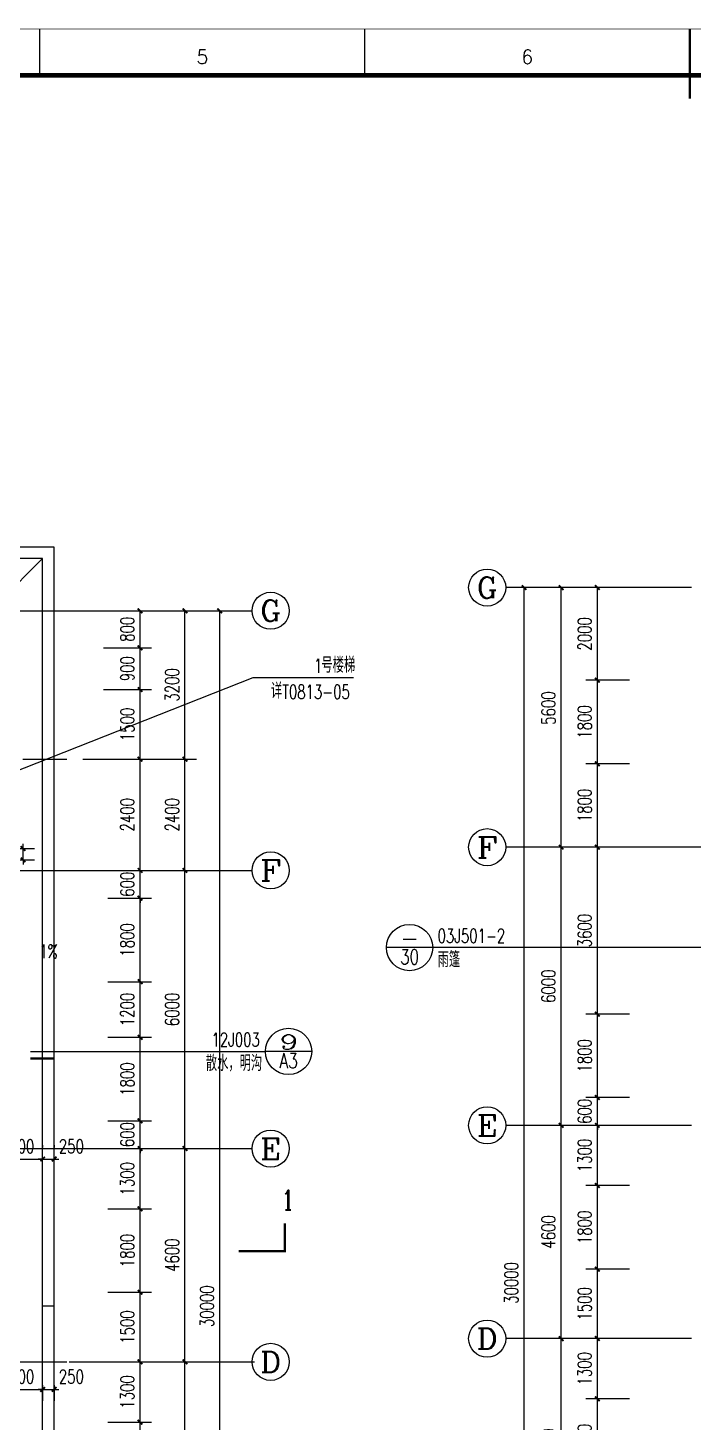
# Model space of a CAD drawing. Header units: millimetres. Extents: x 172649 to 472543, y 238332 to 449264.
# Drawn here: x 231177 to 245527, y 310272 to 340344 of the extents above; entities that cross this region are included whole.
import ezdxf
from ezdxf.enums import TextEntityAlignment as Align

# ---------------------------------------------------------------- set-up
doc = ezdxf.new("R2010")
doc.units = ezdxf.units.MM
doc.header["$LTSCALE"] = 1000
doc.linetypes.add('CENTER', pattern=[2, 1.25, -0.25, 0.25, -0.25])
doc.linetypes.add('DOTE', pattern=[2.42, 2, -0.2, 0.02, -0.2])
for name, color, linetype in [('01', 7, 'Continuous'), ('AXIS', 3, 'Continuous'), ('AXIS_TEXT', 7, 'Continuous'), ('DIM_IDEN', 3, 'Continuous'), ('DIM_LEAD', 3, 'Continuous'), ('DIM_SYMB', 3, 'Continuous'), ('DOTE', 1, 'CENTER'), ('PUB_DIM', 3, 'Continuous'), ('PUB_TEXT', 7, 'Continuous'), ('STAIR', 2, 'Continuous')]:
    doc.layers.add(name, color=color, linetype=linetype)
doc.styles.add('_TCH_AXIS', font='COMPLEX', dxfattribs={"bigfont": 'GBCBIG'})
doc.styles.add('_TCH_DIM', font='SIMPLEX', dxfattribs={"bigfont": 'GBCBIG'})
doc.styles.add('_TCH_DIM_T3', font='SIMPLEX', dxfattribs={"width": 0.705882, "bigfont": 'GBCBIG'})
doc.styles.add('_TCH_LABEL', font='COMPLEX', dxfattribs={"bigfont": 'GBCBIG'})
doc.styles.get("Standard").update_dxf_attribs({"font": 'txt', "bigfont": 'gbcbig.shx'})
doc.dimstyles.new('_TCH_ARCH&&100', dxfattribs={"dimtxt": 297.5, "dimasz": 100, "dimexe": 250, "dimexo": 300, "dimgap": 126.25, "dimtad": 1, "dimdec": 0, "dimzin": 0, "dimdsep": 46, "dimtxsty": '_TCH_DIM_T3', "dimblk": 'ARCHTICK', "dimcen": 0.09, "dimclrt": 7, "dimazin": 2, "dimtfac": 1, "dimtdec": 0, "dimtix": 1, "dimtmove": 2, "dimatfit": 3, "dimfxl": 1, "dimtolj": 1, "dimtzin": 0, "dimarcsym": 0})

# ---------------------------------------------------------------- blocks, each defined once
blk = doc.blocks.new('GEDI_WK_A1')
at = {"color": 3}
for p, q in [((280.33, 584), (280.33, 594)), ((350.42, 584), (350.42, 594)), ((420.5, 584), (420.5, 594))]:
    blk.add_line(p, q, dxfattribs=at)
for points, const_width in [([(0, 0), (841, 0), (841, 594), (0, 594)], 0.1), ([(25, 10), (831, 10), (831, 584), (25, 584)], 1)]:
    blk.add_lwpolyline(points, close=True, dxfattribs=dict(at, const_width=const_width))
at = {"color": 3, "const_width": 0.5}
blk.add_lwpolyline([(420.5, 579), (420.5, 594)], dxfattribs=at)
at = {"color": 3}
for s, p in [('5', (315.38, 588)), ('6', (385.46, 588))]:
    blk.add_text(s, height=3, dxfattribs=at).set_placement(p, align=Align.MIDDLE)
blk = doc.blocks.new('_ArchTick')
at = {"color": 0, "linetype": 'ByBlock', "const_width": 0.4}
blk.add_lwpolyline([(-0.5, -0.5), (0.5, 0.5)], dxfattribs=at)
blk = doc.blocks.new('*D65')
at = {"layer": 'DEFPOINTS', "color": 0}
for p in [(230593, 322647), (230593, 322397), (231072, 322647)]:
    blk.add_point(p, dxfattribs=at)
at = {"layer": 'PUB_DIM', "color": 0, "lineweight": -2}
for p, q in [((231072, 322647), (231072, 322747)), ((230893, 322647), (231322, 322647)), ((230893, 322397), (231322, 322397)), ((231072, 322397), (231072, 322647)), ((231072, 322397), (231072, 322297))]:
    blk.add_line(p, q, dxfattribs=at)
at = {"layer": 'PUB_DIM', "color": 0, "lineweight": -2, "xscale": 100, "yscale": 100, "zscale": 100}
for p, rotation in [((231072, 322647), 270), ((231072, 322397), 90)]:
    blk.add_blockref('_ArchTick', p, dxfattribs=dict(at, rotation=rotation))
at = {"layer": 'PUB_DIM', "color": 7, "insert": (230797, 322522), "char_height": 297.5, "attachment_point": 5, "rotation": 90, "style": '_TCH_DIM_T3'}
blk.add_mtext('\\A1;250', dxfattribs=at)
blk = doc.blocks.new('*D322')
at = {"layer": 'DEFPOINTS', "color": 0}
for p in [(230596, 315947), (231496, 315947), (231496, 315947)]:
    blk.add_point(p, dxfattribs=at)
at = {"layer": 'PUB_DIM', "color": 0, "lineweight": -2}
for p, q in [((230596, 316247), (230596, 316197)), ((231496, 316247), (231496, 316197)), ((230596, 315947), (231496, 315947))]:
    blk.add_line(p, q, dxfattribs=at)
at = {"layer": 'PUB_DIM', "color": 0, "lineweight": -2, "xscale": 100, "yscale": 100, "zscale": 100, "rotation": 180}
blk.add_blockref('_ArchTick', (230596, 315947), dxfattribs=at)
at = {"layer": 'PUB_DIM', "color": 0, "lineweight": -2, "xscale": 100, "yscale": 100, "zscale": 100}
blk.add_blockref('_ArchTick', (231496, 315947), dxfattribs=at)
at = {"layer": 'PUB_DIM', "color": 7, "insert": (231046, 316222), "char_height": 297.5, "attachment_point": 5, "style": '_TCH_DIM_T3'}
blk.add_mtext('\\A1;900', dxfattribs=at)
blk = doc.blocks.new('*D323')
at = {"layer": 'DEFPOINTS', "color": 0}
for p in [(231496, 315947), (231746, 315947), (231746, 315947)]:
    blk.add_point(p, dxfattribs=at)
at = {"layer": 'PUB_DIM', "color": 0, "lineweight": -2}
for p, q in [((231496, 316247), (231496, 316197)), ((231746, 316247), (231746, 316197)), ((231496, 315947), (231396, 315947)), ((231496, 315947), (231746, 315947)), ((231746, 315947), (231846, 315947))]:
    blk.add_line(p, q, dxfattribs=at)
at = {"layer": 'PUB_DIM', "color": 0, "lineweight": -2, "xscale": 100, "yscale": 100, "zscale": 100}
blk.add_blockref('_ArchTick', (231496, 315947), dxfattribs=at)
at = {"layer": 'PUB_DIM', "color": 0, "lineweight": -2, "xscale": 100, "yscale": 100, "zscale": 100, "rotation": 180}
blk.add_blockref('_ArchTick', (231746, 315947), dxfattribs=at)
at = {"layer": 'PUB_DIM', "color": 7, "insert": (232116, 316222), "char_height": 297.5, "attachment_point": 5, "style": '_TCH_DIM_T3'}
blk.add_mtext('\\A1;250', dxfattribs=at)
blk = doc.blocks.new('*D530')
at = {"layer": 'DEFPOINTS', "color": 0}
for p in [(243461, 328273), (244455, 328273), (244455, 326273)]:
    blk.add_point(p, dxfattribs=at)
at = {"layer": 'PUB_DIM', "color": 0, "lineweight": -2}
for p, q in [((244155, 328273), (243211, 328273)), ((243461, 326273), (243461, 328273)), ((244155, 326273), (243211, 326273))]:
    blk.add_line(p, q, dxfattribs=at)
at = {"layer": 'PUB_DIM', "color": 0, "lineweight": -2, "xscale": 100, "yscale": 100, "zscale": 100}
for p, rotation in [((243461, 328273), 90), ((243461, 326273), 270)]:
    blk.add_blockref('_ArchTick', p, dxfattribs=dict(at, rotation=rotation))
at = {"layer": 'PUB_DIM', "color": 7, "insert": (243186, 327273), "char_height": 297.5, "attachment_point": 5, "rotation": 90, "style": '_TCH_DIM_T3'}
blk.add_mtext('\\A1;2000', dxfattribs=at)
blk = doc.blocks.new('*D531')
at = {"layer": 'DEFPOINTS', "color": 0}
for p in [(243461, 326273), (244455, 326273), (244455, 324473)]:
    blk.add_point(p, dxfattribs=at)
at = {"layer": 'PUB_DIM', "color": 0, "lineweight": -2}
for p, q in [((244155, 326273), (243211, 326273)), ((243461, 324473), (243461, 326273)), ((244155, 324473), (243211, 324473))]:
    blk.add_line(p, q, dxfattribs=at)
at = {"layer": 'PUB_DIM', "color": 0, "lineweight": -2, "xscale": 100, "yscale": 100, "zscale": 100}
for p, rotation in [((243461, 326273), 90), ((243461, 324473), 270)]:
    blk.add_blockref('_ArchTick', p, dxfattribs=dict(at, rotation=rotation))
at = {"layer": 'PUB_DIM', "color": 7, "insert": (243186, 325373), "char_height": 297.5, "attachment_point": 5, "rotation": 90, "style": '_TCH_DIM_T3'}
blk.add_mtext('\\A1;1800', dxfattribs=at)
blk = doc.blocks.new('*D532')
at = {"layer": 'DEFPOINTS', "color": 0}
for p in [(243461, 324473), (244455, 324473), (244455, 322673)]:
    blk.add_point(p, dxfattribs=at)
at = {"layer": 'PUB_DIM', "color": 0, "lineweight": -2}
for p, q in [((244155, 324473), (243211, 324473)), ((243461, 322673), (243461, 324473)), ((244155, 322673), (243211, 322673))]:
    blk.add_line(p, q, dxfattribs=at)
at = {"layer": 'PUB_DIM', "color": 0, "lineweight": -2, "xscale": 100, "yscale": 100, "zscale": 100}
for p, rotation in [((243461, 324473), 90), ((243461, 322673), 270)]:
    blk.add_blockref('_ArchTick', p, dxfattribs=dict(at, rotation=rotation))
at = {"layer": 'PUB_DIM', "color": 7, "insert": (243186, 323573), "char_height": 297.5, "attachment_point": 5, "rotation": 90, "style": '_TCH_DIM_T3'}
blk.add_mtext('\\A1;1800', dxfattribs=at)
blk = doc.blocks.new('*D533')
at = {"layer": 'DEFPOINTS', "color": 0}
for p in [(243461, 322673), (244455, 322673), (244455, 319073)]:
    blk.add_point(p, dxfattribs=at)
at = {"layer": 'PUB_DIM', "color": 0, "lineweight": -2}
for p, q in [((244155, 322673), (243211, 322673)), ((243461, 319073), (243461, 322673)), ((244155, 319073), (243211, 319073))]:
    blk.add_line(p, q, dxfattribs=at)
at = {"layer": 'PUB_DIM', "color": 0, "lineweight": -2, "xscale": 100, "yscale": 100, "zscale": 100}
for p, rotation in [((243461, 322673), 90), ((243461, 319073), 270)]:
    blk.add_blockref('_ArchTick', p, dxfattribs=dict(at, rotation=rotation))
at = {"layer": 'PUB_DIM', "color": 7, "insert": (243186, 320873), "char_height": 297.5, "attachment_point": 5, "rotation": 90, "style": '_TCH_DIM_T3'}
blk.add_mtext('\\A1;3600', dxfattribs=at)
blk = doc.blocks.new('*D534')
at = {"layer": 'DEFPOINTS', "color": 0}
for p in [(243461, 319073), (244455, 319073), (244455, 317273)]:
    blk.add_point(p, dxfattribs=at)
at = {"layer": 'PUB_DIM', "color": 0, "lineweight": -2}
for p, q in [((244155, 319073), (243211, 319073)), ((243461, 317273), (243461, 319073)), ((244155, 317273), (243211, 317273))]:
    blk.add_line(p, q, dxfattribs=at)
at = {"layer": 'PUB_DIM', "color": 0, "lineweight": -2, "xscale": 100, "yscale": 100, "zscale": 100}
for p, rotation in [((243461, 319073), 90), ((243461, 317273), 270)]:
    blk.add_blockref('_ArchTick', p, dxfattribs=dict(at, rotation=rotation))
at = {"layer": 'PUB_DIM', "color": 7, "insert": (243186, 318173), "char_height": 297.5, "attachment_point": 5, "rotation": 90, "style": '_TCH_DIM_T3'}
blk.add_mtext('\\A1;1800', dxfattribs=at)
blk = doc.blocks.new('*D535')
at = {"layer": 'DEFPOINTS', "color": 0}
for p in [(243461, 317273), (244455, 317273), (244455, 316673)]:
    blk.add_point(p, dxfattribs=at)
at = {"layer": 'PUB_DIM', "color": 0, "lineweight": -2}
for p, q in [((244155, 317273), (243211, 317273)), ((243461, 317273), (243461, 317373)), ((243461, 316673), (243461, 317273)), ((244155, 316673), (243211, 316673)), ((243461, 316673), (243461, 316573))]:
    blk.add_line(p, q, dxfattribs=at)
at = {"layer": 'PUB_DIM', "color": 0, "lineweight": -2, "xscale": 100, "yscale": 100, "zscale": 100}
for p, rotation in [((243461, 317273), 270), ((243461, 316673), 90)]:
    blk.add_blockref('_ArchTick', p, dxfattribs=dict(at, rotation=rotation))
at = {"layer": 'PUB_DIM', "color": 7, "insert": (243186, 316973), "char_height": 297.5, "attachment_point": 5, "rotation": 90, "style": '_TCH_DIM_T3'}
blk.add_mtext('\\A1;600', dxfattribs=at)
blk = doc.blocks.new('*D536')
at = {"layer": 'DEFPOINTS', "color": 0}
for p in [(243461, 316673), (244455, 316673), (244455, 315373)]:
    blk.add_point(p, dxfattribs=at)
at = {"layer": 'PUB_DIM', "color": 0, "lineweight": -2}
for p, q in [((244155, 316673), (243211, 316673)), ((243461, 315373), (243461, 316673)), ((244155, 315373), (243211, 315373))]:
    blk.add_line(p, q, dxfattribs=at)
at = {"layer": 'PUB_DIM', "color": 0, "lineweight": -2, "xscale": 100, "yscale": 100, "zscale": 100}
for p, rotation in [((243461, 316673), 90), ((243461, 315373), 270)]:
    blk.add_blockref('_ArchTick', p, dxfattribs=dict(at, rotation=rotation))
at = {"layer": 'PUB_DIM', "color": 7, "insert": (243186, 316023), "char_height": 297.5, "attachment_point": 5, "rotation": 90, "style": '_TCH_DIM_T3'}
blk.add_mtext('\\A1;1300', dxfattribs=at)
blk = doc.blocks.new('*D537')
at = {"layer": 'DEFPOINTS', "color": 0}
for p in [(243461, 315373), (244455, 315373), (244455, 313573)]:
    blk.add_point(p, dxfattribs=at)
at = {"layer": 'PUB_DIM', "color": 0, "lineweight": -2}
for p, q in [((244155, 315373), (243211, 315373)), ((243461, 313573), (243461, 315373)), ((244155, 313573), (243211, 313573))]:
    blk.add_line(p, q, dxfattribs=at)
at = {"layer": 'PUB_DIM', "color": 0, "lineweight": -2, "xscale": 100, "yscale": 100, "zscale": 100}
for p, rotation in [((243461, 315373), 90), ((243461, 313573), 270)]:
    blk.add_blockref('_ArchTick', p, dxfattribs=dict(at, rotation=rotation))
at = {"layer": 'PUB_DIM', "color": 7, "insert": (243186, 314473), "char_height": 297.5, "attachment_point": 5, "rotation": 90, "style": '_TCH_DIM_T3'}
blk.add_mtext('\\A1;1800', dxfattribs=at)
blk = doc.blocks.new('*D538')
at = {"layer": 'DEFPOINTS', "color": 0}
for p in [(243461, 313573), (244455, 313573), (244455, 312073)]:
    blk.add_point(p, dxfattribs=at)
at = {"layer": 'PUB_DIM', "color": 0, "lineweight": -2}
for p, q in [((244155, 313573), (243211, 313573)), ((243461, 312073), (243461, 313573)), ((244155, 312073), (243211, 312073))]:
    blk.add_line(p, q, dxfattribs=at)
at = {"layer": 'PUB_DIM', "color": 0, "lineweight": -2, "xscale": 100, "yscale": 100, "zscale": 100}
for p, rotation in [((243461, 313573), 90), ((243461, 312073), 270)]:
    blk.add_blockref('_ArchTick', p, dxfattribs=dict(at, rotation=rotation))
at = {"layer": 'PUB_DIM', "color": 7, "insert": (243186, 312823), "char_height": 297.5, "attachment_point": 5, "rotation": 90, "style": '_TCH_DIM_T3'}
blk.add_mtext('\\A1;1500', dxfattribs=at)
blk = doc.blocks.new('*D539')
at = {"layer": 'DEFPOINTS', "color": 0}
for p in [(243461, 312073), (244455, 312073), (244455, 310773)]:
    blk.add_point(p, dxfattribs=at)
at = {"layer": 'PUB_DIM', "color": 0, "lineweight": -2}
for p, q in [((244155, 312073), (243211, 312073)), ((243461, 310773), (243461, 312073)), ((244155, 310773), (243211, 310773))]:
    blk.add_line(p, q, dxfattribs=at)
at = {"layer": 'PUB_DIM', "color": 0, "lineweight": -2, "xscale": 100, "yscale": 100, "zscale": 100}
for p, rotation in [((243461, 312073), 90), ((243461, 310773), 270)]:
    blk.add_blockref('_ArchTick', p, dxfattribs=dict(at, rotation=rotation))
at = {"layer": 'PUB_DIM', "color": 7, "insert": (243186, 311423), "char_height": 297.5, "attachment_point": 5, "rotation": 90, "style": '_TCH_DIM_T3'}
blk.add_mtext('\\A1;1300', dxfattribs=at)
blk = doc.blocks.new('*D540')
at = {"layer": 'DEFPOINTS', "color": 0}
for p in [(243461, 310773), (244455, 310773), (244455, 308973)]:
    blk.add_point(p, dxfattribs=at)
at = {"layer": 'PUB_DIM', "color": 0, "lineweight": -2}
for p, q in [((244155, 310773), (243211, 310773)), ((243461, 308973), (243461, 310773)), ((244155, 308973), (243211, 308973))]:
    blk.add_line(p, q, dxfattribs=at)
at = {"layer": 'PUB_DIM', "color": 0, "lineweight": -2, "xscale": 100, "yscale": 100, "zscale": 100}
for p, rotation in [((243461, 310773), 90), ((243461, 308973), 270)]:
    blk.add_blockref('_ArchTick', p, dxfattribs=dict(at, rotation=rotation))
at = {"layer": 'PUB_DIM', "color": 7, "insert": (243186, 309873), "char_height": 297.5, "attachment_point": 5, "rotation": 90, "style": '_TCH_DIM_T3'}
blk.add_mtext('\\A1;1800', dxfattribs=at)
blk = doc.blocks.new('*D578')
at = {"layer": 'AXIS', "color": 0, "lineweight": -2}
for p, q in [((244881, 328273), (242431, 328273)), ((242681, 322673), (242681, 328273)), ((244881, 322673), (242431, 322673))]:
    blk.add_line(p, q, dxfattribs=at)
at = {"layer": 'DEFPOINTS', "color": 0}
for p in [(242681, 328273), (245181, 328273), (245181, 322673)]:
    blk.add_point(p, dxfattribs=at)
at = {"layer": 'AXIS', "color": 0, "lineweight": -2, "xscale": 100, "yscale": 100, "zscale": 100}
for p, rotation in [((242681, 328273), 90), ((242681, 322673), 270)]:
    blk.add_blockref('_ArchTick', p, dxfattribs=dict(at, rotation=rotation))
at = {"layer": 'AXIS', "color": 7, "insert": (242406, 325673), "char_height": 297.5, "attachment_point": 5, "rotation": 90, "style": '_TCH_DIM_T3'}
blk.add_mtext('\\A1;5600', dxfattribs=at)
blk = doc.blocks.new('*D579')
at = {"layer": 'AXIS', "color": 0, "lineweight": -2}
for p, q in [((244881, 322673), (242431, 322673)), ((242681, 316673), (242681, 322673)), ((244881, 316673), (242431, 316673))]:
    blk.add_line(p, q, dxfattribs=at)
at = {"layer": 'DEFPOINTS', "color": 0}
for p in [(242681, 322673), (245181, 322673), (245181, 316673)]:
    blk.add_point(p, dxfattribs=at)
at = {"layer": 'AXIS', "color": 0, "lineweight": -2, "xscale": 100, "yscale": 100, "zscale": 100}
for p, rotation in [((242681, 322673), 90), ((242681, 316673), 270)]:
    blk.add_blockref('_ArchTick', p, dxfattribs=dict(at, rotation=rotation))
at = {"layer": 'AXIS', "color": 7, "insert": (242406, 319673), "char_height": 297.5, "attachment_point": 5, "rotation": 90, "style": '_TCH_DIM_T3'}
blk.add_mtext('\\A1;6000', dxfattribs=at)
blk = doc.blocks.new('*D580')
at = {"layer": 'AXIS', "color": 0, "lineweight": -2}
for p, q in [((244881, 316673), (242431, 316673)), ((242681, 312073), (242681, 316673)), ((244881, 312073), (242431, 312073))]:
    blk.add_line(p, q, dxfattribs=at)
at = {"layer": 'DEFPOINTS', "color": 0}
for p in [(242681, 316673), (245181, 316673), (245181, 312073)]:
    blk.add_point(p, dxfattribs=at)
at = {"layer": 'AXIS', "color": 0, "lineweight": -2, "xscale": 100, "yscale": 100, "zscale": 100}
for p, rotation in [((242681, 316673), 90), ((242681, 312073), 270)]:
    blk.add_blockref('_ArchTick', p, dxfattribs=dict(at, rotation=rotation))
at = {"layer": 'AXIS', "color": 7, "insert": (242406, 314373), "char_height": 297.5, "attachment_point": 5, "rotation": 90, "style": '_TCH_DIM_T3'}
blk.add_mtext('\\A1;4600', dxfattribs=at)
blk = doc.blocks.new('*D581')
at = {"layer": 'AXIS', "color": 0, "lineweight": -2}
for p, q in [((244881, 312073), (242431, 312073)), ((242681, 307473), (242681, 312073)), ((244881, 307473), (242431, 307473))]:
    blk.add_line(p, q, dxfattribs=at)
at = {"layer": 'DEFPOINTS', "color": 0}
for p in [(242681, 312073), (245181, 312073), (245181, 307473)]:
    blk.add_point(p, dxfattribs=at)
at = {"layer": 'AXIS', "color": 0, "lineweight": -2, "xscale": 100, "yscale": 100, "zscale": 100}
for p, rotation in [((242681, 312073), 90), ((242681, 307473), 270)]:
    blk.add_blockref('_ArchTick', p, dxfattribs=dict(at, rotation=rotation))
at = {"layer": 'AXIS', "color": 7, "insert": (242406, 309773), "char_height": 297.5, "attachment_point": 5, "rotation": 90, "style": '_TCH_DIM_T3'}
blk.add_mtext('\\A1;4600', dxfattribs=at)
blk = doc.blocks.new('*D584')
at = {"layer": 'AXIS', "color": 0, "lineweight": -2}
for p, q in [((244881, 328273), (241631, 328273)), ((241881, 298273), (241881, 328273)), ((244881, 298273), (241631, 298273))]:
    blk.add_line(p, q, dxfattribs=at)
at = {"layer": 'DEFPOINTS', "color": 0}
for p in [(241881, 328273), (245181, 328273), (245181, 298273)]:
    blk.add_point(p, dxfattribs=at)
at = {"layer": 'AXIS', "color": 0, "lineweight": -2, "xscale": 100, "yscale": 100, "zscale": 100}
for p, rotation in [((241881, 328273), 90), ((241881, 298273), 270)]:
    blk.add_blockref('_ArchTick', p, dxfattribs=dict(at, rotation=rotation))
at = {"layer": 'AXIS', "color": 7, "insert": (241606, 313273), "char_height": 297.5, "attachment_point": 5, "rotation": 90, "style": '_TCH_DIM_T3'}
blk.add_mtext('\\A1;30000', dxfattribs=at)
blk = doc.blocks.new('*D585')
at = {"layer": 'DEFPOINTS', "color": 0}
for p in [(230596, 311372), (231496, 311372), (231496, 310978)]:
    blk.add_point(p, dxfattribs=at)
at = {"layer": 'PUB_DIM', "color": 0, "lineweight": -2}
for p, q in [((230596, 311072), (230596, 310728)), ((230596, 310978), (231496, 310978)), ((231496, 311072), (231496, 310728))]:
    blk.add_line(p, q, dxfattribs=at)
at = {"layer": 'PUB_DIM', "color": 0, "lineweight": -2, "xscale": 100, "yscale": 100, "zscale": 100, "rotation": 180}
blk.add_blockref('_ArchTick', (230596, 310978), dxfattribs=at)
at = {"layer": 'PUB_DIM', "color": 0, "lineweight": -2, "xscale": 100, "yscale": 100, "zscale": 100}
blk.add_blockref('_ArchTick', (231496, 310978), dxfattribs=at)
at = {"layer": 'PUB_DIM', "color": 7, "insert": (231046, 311253), "char_height": 297.5, "attachment_point": 5, "style": '_TCH_DIM_T3'}
blk.add_mtext('\\A1;900', dxfattribs=at)
blk = doc.blocks.new('*D586')
at = {"layer": 'DEFPOINTS', "color": 0}
for p in [(231496, 311372), (231746, 311372), (231746, 310978)]:
    blk.add_point(p, dxfattribs=at)
at = {"layer": 'PUB_DIM', "color": 0, "lineweight": -2}
for p, q in [((231496, 310978), (231396, 310978)), ((231496, 311072), (231496, 310728)), ((231496, 310978), (231746, 310978)), ((231746, 311072), (231746, 310728)), ((231746, 310978), (231846, 310978))]:
    blk.add_line(p, q, dxfattribs=at)
at = {"layer": 'PUB_DIM', "color": 0, "lineweight": -2, "xscale": 100, "yscale": 100, "zscale": 100}
blk.add_blockref('_ArchTick', (231496, 310978), dxfattribs=at)
at = {"layer": 'PUB_DIM', "color": 0, "lineweight": -2, "xscale": 100, "yscale": 100, "zscale": 100, "rotation": 180}
blk.add_blockref('_ArchTick', (231746, 310978), dxfattribs=at)
at = {"layer": 'PUB_DIM', "color": 7, "insert": (232116, 311253), "char_height": 297.5, "attachment_point": 5, "style": '_TCH_DIM_T3'}
blk.add_mtext('\\A1;250', dxfattribs=at)
blk = doc.blocks.new('*D589')
at = {"layer": 'DEFPOINTS', "color": 0}
for p in [(232603, 322172), (233597, 322172), (232603, 321572)]:
    blk.add_point(p, dxfattribs=at)
at = {"layer": 'PUB_DIM', "color": 0, "lineweight": -2}
for p, q in [((232903, 322172), (233847, 322172)), ((233597, 322172), (233597, 322272)), ((233597, 321572), (233597, 322172)), ((232903, 321572), (233847, 321572)), ((233597, 321572), (233597, 321472))]:
    blk.add_line(p, q, dxfattribs=at)
at = {"layer": 'PUB_DIM', "color": 0, "lineweight": -2, "xscale": 100, "yscale": 100, "zscale": 100}
for p, rotation in [((233597, 322172), 270), ((233597, 321572), 90)]:
    blk.add_blockref('_ArchTick', p, dxfattribs=dict(at, rotation=rotation))
at = {"layer": 'PUB_DIM', "color": 7, "insert": (233322, 321872), "char_height": 297.5, "attachment_point": 5, "rotation": 90, "style": '_TCH_DIM_T3'}
blk.add_mtext('\\A1;600', dxfattribs=at)
blk = doc.blocks.new('*D590')
at = {"layer": 'DEFPOINTS', "color": 0}
for p in [(232603, 321572), (233597, 321572), (232603, 319772)]:
    blk.add_point(p, dxfattribs=at)
at = {"layer": 'PUB_DIM', "color": 0, "lineweight": -2}
for p, q in [((232903, 321572), (233847, 321572)), ((233597, 319772), (233597, 321572)), ((232903, 319772), (233847, 319772))]:
    blk.add_line(p, q, dxfattribs=at)
at = {"layer": 'PUB_DIM', "color": 0, "lineweight": -2, "xscale": 100, "yscale": 100, "zscale": 100}
for p, rotation in [((233597, 321572), 90), ((233597, 319772), 270)]:
    blk.add_blockref('_ArchTick', p, dxfattribs=dict(at, rotation=rotation))
at = {"layer": 'PUB_DIM', "color": 7, "insert": (233322, 320672), "char_height": 297.5, "attachment_point": 5, "rotation": 90, "style": '_TCH_DIM_T3'}
blk.add_mtext('\\A1;1800', dxfattribs=at)
blk = doc.blocks.new('*D591')
at = {"layer": 'DEFPOINTS', "color": 0}
for p in [(232603, 319772), (233597, 319772), (232603, 318572)]:
    blk.add_point(p, dxfattribs=at)
at = {"layer": 'PUB_DIM', "color": 0, "lineweight": -2}
for p, q in [((232903, 319772), (233847, 319772)), ((233597, 318572), (233597, 319772)), ((232903, 318572), (233847, 318572))]:
    blk.add_line(p, q, dxfattribs=at)
at = {"layer": 'PUB_DIM', "color": 0, "lineweight": -2, "xscale": 100, "yscale": 100, "zscale": 100}
for p, rotation in [((233597, 319772), 90), ((233597, 318572), 270)]:
    blk.add_blockref('_ArchTick', p, dxfattribs=dict(at, rotation=rotation))
at = {"layer": 'PUB_DIM', "color": 7, "insert": (233322, 319172), "char_height": 297.5, "attachment_point": 5, "rotation": 90, "style": '_TCH_DIM_T3'}
blk.add_mtext('\\A1;1200', dxfattribs=at)
blk = doc.blocks.new('*D592')
at = {"layer": 'DEFPOINTS', "color": 0}
for p in [(232603, 318572), (233597, 318572), (232603, 316772)]:
    blk.add_point(p, dxfattribs=at)
at = {"layer": 'PUB_DIM', "color": 0, "lineweight": -2}
for p, q in [((232903, 318572), (233847, 318572)), ((233597, 316772), (233597, 318572)), ((232903, 316772), (233847, 316772))]:
    blk.add_line(p, q, dxfattribs=at)
at = {"layer": 'PUB_DIM', "color": 0, "lineweight": -2, "xscale": 100, "yscale": 100, "zscale": 100}
for p, rotation in [((233597, 318572), 90), ((233597, 316772), 270)]:
    blk.add_blockref('_ArchTick', p, dxfattribs=dict(at, rotation=rotation))
at = {"layer": 'PUB_DIM', "color": 7, "insert": (233322, 317672), "char_height": 297.5, "attachment_point": 5, "rotation": 90, "style": '_TCH_DIM_T3'}
blk.add_mtext('\\A1;1800', dxfattribs=at)
blk = doc.blocks.new('*D593')
at = {"layer": 'DEFPOINTS', "color": 0}
for p in [(232603, 316772), (233597, 316772), (232603, 316172)]:
    blk.add_point(p, dxfattribs=at)
at = {"layer": 'PUB_DIM', "color": 0, "lineweight": -2}
for p, q in [((232903, 316772), (233847, 316772)), ((233597, 316772), (233597, 316872)), ((233597, 316172), (233597, 316772)), ((232903, 316172), (233847, 316172)), ((233597, 316172), (233597, 316072))]:
    blk.add_line(p, q, dxfattribs=at)
at = {"layer": 'PUB_DIM', "color": 0, "lineweight": -2, "xscale": 100, "yscale": 100, "zscale": 100}
for p, rotation in [((233597, 316772), 270), ((233597, 316172), 90)]:
    blk.add_blockref('_ArchTick', p, dxfattribs=dict(at, rotation=rotation))
at = {"layer": 'PUB_DIM', "color": 7, "insert": (233322, 316472), "char_height": 297.5, "attachment_point": 5, "rotation": 90, "style": '_TCH_DIM_T3'}
blk.add_mtext('\\A1;600', dxfattribs=at)
blk = doc.blocks.new('*D594')
at = {"layer": 'DEFPOINTS', "color": 0}
for p in [(232603, 316172), (233597, 316172), (232603, 314872)]:
    blk.add_point(p, dxfattribs=at)
at = {"layer": 'PUB_DIM', "color": 0, "lineweight": -2}
for p, q in [((232903, 316172), (233847, 316172)), ((233597, 314872), (233597, 316172)), ((232903, 314872), (233847, 314872))]:
    blk.add_line(p, q, dxfattribs=at)
at = {"layer": 'PUB_DIM', "color": 0, "lineweight": -2, "xscale": 100, "yscale": 100, "zscale": 100}
for p, rotation in [((233597, 316172), 90), ((233597, 314872), 270)]:
    blk.add_blockref('_ArchTick', p, dxfattribs=dict(at, rotation=rotation))
at = {"layer": 'PUB_DIM', "color": 7, "insert": (233322, 315522), "char_height": 297.5, "attachment_point": 5, "rotation": 90, "style": '_TCH_DIM_T3'}
blk.add_mtext('\\A1;1300', dxfattribs=at)
blk = doc.blocks.new('*D595')
at = {"layer": 'DEFPOINTS', "color": 0}
for p in [(232603, 314872), (233597, 314872), (232603, 313072)]:
    blk.add_point(p, dxfattribs=at)
at = {"layer": 'PUB_DIM', "color": 0, "lineweight": -2}
for p, q in [((232903, 314872), (233847, 314872)), ((233597, 313072), (233597, 314872)), ((232903, 313072), (233847, 313072))]:
    blk.add_line(p, q, dxfattribs=at)
at = {"layer": 'PUB_DIM', "color": 0, "lineweight": -2, "xscale": 100, "yscale": 100, "zscale": 100}
for p, rotation in [((233597, 314872), 90), ((233597, 313072), 270)]:
    blk.add_blockref('_ArchTick', p, dxfattribs=dict(at, rotation=rotation))
at = {"layer": 'PUB_DIM', "color": 7, "insert": (233322, 313972), "char_height": 297.5, "attachment_point": 5, "rotation": 90, "style": '_TCH_DIM_T3'}
blk.add_mtext('\\A1;1800', dxfattribs=at)
blk = doc.blocks.new('*D596')
at = {"layer": 'DEFPOINTS', "color": 0}
for p in [(232603, 313072), (233597, 313072), (232603, 311572)]:
    blk.add_point(p, dxfattribs=at)
at = {"layer": 'PUB_DIM', "color": 0, "lineweight": -2}
for p, q in [((232903, 313072), (233847, 313072)), ((233597, 311572), (233597, 313072)), ((232903, 311572), (233847, 311572))]:
    blk.add_line(p, q, dxfattribs=at)
at = {"layer": 'PUB_DIM', "color": 0, "lineweight": -2, "xscale": 100, "yscale": 100, "zscale": 100}
for p, rotation in [((233597, 313072), 90), ((233597, 311572), 270)]:
    blk.add_blockref('_ArchTick', p, dxfattribs=dict(at, rotation=rotation))
at = {"layer": 'PUB_DIM', "color": 7, "insert": (233322, 312322), "char_height": 297.5, "attachment_point": 5, "rotation": 90, "style": '_TCH_DIM_T3'}
blk.add_mtext('\\A1;1500', dxfattribs=at)
blk = doc.blocks.new('*D597')
at = {"layer": 'DEFPOINTS', "color": 0}
for p in [(232603, 311572), (233597, 311572), (232603, 310272)]:
    blk.add_point(p, dxfattribs=at)
at = {"layer": 'PUB_DIM', "color": 0, "lineweight": -2}
for p, q in [((232903, 311572), (233847, 311572)), ((233597, 310272), (233597, 311572)), ((232903, 310272), (233847, 310272))]:
    blk.add_line(p, q, dxfattribs=at)
at = {"layer": 'PUB_DIM', "color": 0, "lineweight": -2, "xscale": 100, "yscale": 100, "zscale": 100}
for p, rotation in [((233597, 311572), 90), ((233597, 310272), 270)]:
    blk.add_blockref('_ArchTick', p, dxfattribs=dict(at, rotation=rotation))
at = {"layer": 'PUB_DIM', "color": 7, "insert": (233322, 310922), "char_height": 297.5, "attachment_point": 5, "rotation": 90, "style": '_TCH_DIM_T3'}
blk.add_mtext('\\A1;1300', dxfattribs=at)
blk = doc.blocks.new('*D598')
at = {"layer": 'DEFPOINTS', "color": 0}
for p in [(232603, 310272), (233597, 310272), (232603, 309372)]:
    blk.add_point(p, dxfattribs=at)
at = {"layer": 'PUB_DIM', "color": 0, "lineweight": -2}
for p, q in [((232903, 310272), (233847, 310272)), ((233597, 309372), (233597, 310272)), ((232903, 309372), (233847, 309372))]:
    blk.add_line(p, q, dxfattribs=at)
at = {"layer": 'PUB_DIM', "color": 0, "lineweight": -2, "xscale": 100, "yscale": 100, "zscale": 100}
for p, rotation in [((233597, 310272), 90), ((233597, 309372), 270)]:
    blk.add_blockref('_ArchTick', p, dxfattribs=dict(at, rotation=rotation))
at = {"layer": 'PUB_DIM', "color": 7, "insert": (233322, 309822), "char_height": 297.5, "attachment_point": 5, "rotation": 90, "style": '_TCH_DIM_T3'}
blk.add_mtext('\\A1;900', dxfattribs=at)
blk = doc.blocks.new('*D612')
at = {"layer": 'DEFPOINTS', "color": 0}
for p in [(232506, 327772), (233597, 327772), (232506, 326972)]:
    blk.add_point(p, dxfattribs=at)
at = {"layer": 'PUB_DIM', "color": 0, "lineweight": -2}
for p, q in [((232806, 327772), (233847, 327772)), ((233597, 326972), (233597, 327772)), ((232806, 326972), (233847, 326972))]:
    blk.add_line(p, q, dxfattribs=at)
at = {"layer": 'PUB_DIM', "color": 0, "lineweight": -2, "xscale": 100, "yscale": 100, "zscale": 100}
for p, rotation in [((233597, 327772), 90), ((233597, 326972), 270)]:
    blk.add_blockref('_ArchTick', p, dxfattribs=dict(at, rotation=rotation))
at = {"layer": 'PUB_DIM', "color": 7, "insert": (233322, 327372), "char_height": 297.5, "attachment_point": 5, "rotation": 90, "style": '_TCH_DIM_T3'}
blk.add_mtext('\\A1;800', dxfattribs=at)
blk = doc.blocks.new('*D613')
at = {"layer": 'DEFPOINTS', "color": 0}
for p in [(232506, 326972), (233597, 326972), (232506, 326072)]:
    blk.add_point(p, dxfattribs=at)
at = {"layer": 'PUB_DIM', "color": 0, "lineweight": -2}
for p, q in [((232806, 326972), (233847, 326972)), ((233597, 326072), (233597, 326972)), ((232806, 326072), (233847, 326072))]:
    blk.add_line(p, q, dxfattribs=at)
at = {"layer": 'PUB_DIM', "color": 0, "lineweight": -2, "xscale": 100, "yscale": 100, "zscale": 100}
for p, rotation in [((233597, 326972), 90), ((233597, 326072), 270)]:
    blk.add_blockref('_ArchTick', p, dxfattribs=dict(at, rotation=rotation))
at = {"layer": 'PUB_DIM', "color": 7, "insert": (233322, 326522), "char_height": 297.5, "attachment_point": 5, "rotation": 90, "style": '_TCH_DIM_T3'}
blk.add_mtext('\\A1;900', dxfattribs=at)
blk = doc.blocks.new('*D614')
at = {"layer": 'DEFPOINTS', "color": 0}
for p in [(232506, 326072), (233597, 326072), (232506, 324572)]:
    blk.add_point(p, dxfattribs=at)
at = {"layer": 'PUB_DIM', "color": 0, "lineweight": -2}
for p, q in [((232806, 326072), (233847, 326072)), ((233597, 324572), (233597, 326072)), ((232806, 324572), (233847, 324572))]:
    blk.add_line(p, q, dxfattribs=at)
at = {"layer": 'PUB_DIM', "color": 0, "lineweight": -2, "xscale": 100, "yscale": 100, "zscale": 100}
for p, rotation in [((233597, 326072), 90), ((233597, 324572), 270)]:
    blk.add_blockref('_ArchTick', p, dxfattribs=dict(at, rotation=rotation))
at = {"layer": 'PUB_DIM', "color": 7, "insert": (233322, 325322), "char_height": 297.5, "attachment_point": 5, "rotation": 90, "style": '_TCH_DIM_T3'}
blk.add_mtext('\\A1;1500', dxfattribs=at)
blk = doc.blocks.new('*D615')
at = {"layer": 'DEFPOINTS', "color": 0}
for p in [(232506, 324572), (233597, 324572), (232506, 322172)]:
    blk.add_point(p, dxfattribs=at)
at = {"layer": 'PUB_DIM', "color": 0, "lineweight": -2}
for p, q in [((232806, 324572), (233847, 324572)), ((233597, 322172), (233597, 324572)), ((232806, 322172), (233847, 322172))]:
    blk.add_line(p, q, dxfattribs=at)
at = {"layer": 'PUB_DIM', "color": 0, "lineweight": -2, "xscale": 100, "yscale": 100, "zscale": 100}
for p, rotation in [((233597, 324572), 90), ((233597, 322172), 270)]:
    blk.add_blockref('_ArchTick', p, dxfattribs=dict(at, rotation=rotation))
at = {"layer": 'PUB_DIM', "color": 7, "insert": (233322, 323372), "char_height": 297.5, "attachment_point": 5, "rotation": 90, "style": '_TCH_DIM_T3'}
blk.add_mtext('\\A1;2400', dxfattribs=at)
blk = doc.blocks.new('*D647')
at = {"layer": 'AXIS', "color": 0, "lineweight": -2}
for p, q in [((232365, 327772), (234815, 327772)), ((234565, 324572), (234565, 327772)), ((232365, 324572), (234815, 324572))]:
    blk.add_line(p, q, dxfattribs=at)
at = {"layer": 'DEFPOINTS', "color": 0}
for p in [(232065, 327772), (234565, 327772), (232065, 324572)]:
    blk.add_point(p, dxfattribs=at)
at = {"layer": 'AXIS', "color": 0, "lineweight": -2, "xscale": 100, "yscale": 100, "zscale": 100}
for p, rotation in [((234565, 327772), 90), ((234565, 324572), 270)]:
    blk.add_blockref('_ArchTick', p, dxfattribs=dict(at, rotation=rotation))
at = {"layer": 'AXIS', "color": 7, "insert": (234290, 326172), "char_height": 297.5, "attachment_point": 5, "rotation": 90, "style": '_TCH_DIM_T3'}
blk.add_mtext('\\A1;3200', dxfattribs=at)
blk = doc.blocks.new('*D648')
at = {"layer": 'AXIS', "color": 0, "lineweight": -2}
for p, q in [((232365, 324572), (234815, 324572)), ((234565, 322172), (234565, 324572)), ((232365, 322172), (234815, 322172))]:
    blk.add_line(p, q, dxfattribs=at)
at = {"layer": 'DEFPOINTS', "color": 0}
for p in [(232065, 324572), (234565, 324572), (232065, 322172)]:
    blk.add_point(p, dxfattribs=at)
at = {"layer": 'AXIS', "color": 0, "lineweight": -2, "xscale": 100, "yscale": 100, "zscale": 100}
for p, rotation in [((234565, 324572), 90), ((234565, 322172), 270)]:
    blk.add_blockref('_ArchTick', p, dxfattribs=dict(at, rotation=rotation))
at = {"layer": 'AXIS', "color": 7, "insert": (234290, 323372), "char_height": 297.5, "attachment_point": 5, "rotation": 90, "style": '_TCH_DIM_T3'}
blk.add_mtext('\\A1;2400', dxfattribs=at)
blk = doc.blocks.new('*D649')
at = {"layer": 'AXIS', "color": 0, "lineweight": -2}
for p, q in [((232365, 322172), (234815, 322172)), ((234565, 316172), (234565, 322172)), ((232365, 316172), (234815, 316172))]:
    blk.add_line(p, q, dxfattribs=at)
at = {"layer": 'DEFPOINTS', "color": 0}
for p in [(232065, 322172), (234565, 322172), (232065, 316172)]:
    blk.add_point(p, dxfattribs=at)
at = {"layer": 'AXIS', "color": 0, "lineweight": -2, "xscale": 100, "yscale": 100, "zscale": 100}
for p, rotation in [((234565, 322172), 90), ((234565, 316172), 270)]:
    blk.add_blockref('_ArchTick', p, dxfattribs=dict(at, rotation=rotation))
at = {"layer": 'AXIS', "color": 7, "insert": (234290, 319172), "char_height": 297.5, "attachment_point": 5, "rotation": 90, "style": '_TCH_DIM_T3'}
blk.add_mtext('\\A1;6000', dxfattribs=at)
blk = doc.blocks.new('*D650')
at = {"layer": 'AXIS', "color": 0, "lineweight": -2}
for p, q in [((232365, 316172), (234815, 316172)), ((234565, 311572), (234565, 316172)), ((232365, 311572), (234815, 311572))]:
    blk.add_line(p, q, dxfattribs=at)
at = {"layer": 'DEFPOINTS', "color": 0}
for p in [(232065, 316172), (234565, 316172), (232065, 311572)]:
    blk.add_point(p, dxfattribs=at)
at = {"layer": 'AXIS', "color": 0, "lineweight": -2, "xscale": 100, "yscale": 100, "zscale": 100}
for p, rotation in [((234565, 316172), 90), ((234565, 311572), 270)]:
    blk.add_blockref('_ArchTick', p, dxfattribs=dict(at, rotation=rotation))
at = {"layer": 'AXIS', "color": 7, "insert": (234290, 313872), "char_height": 297.5, "attachment_point": 5, "rotation": 90, "style": '_TCH_DIM_T3'}
blk.add_mtext('\\A1;4600', dxfattribs=at)
blk = doc.blocks.new('*D651')
at = {"layer": 'AXIS', "color": 0, "lineweight": -2}
for p, q in [((232365, 311572), (234815, 311572)), ((234565, 306972), (234565, 311572)), ((232365, 306972), (234815, 306972))]:
    blk.add_line(p, q, dxfattribs=at)
at = {"layer": 'DEFPOINTS', "color": 0}
for p in [(232065, 311572), (234565, 311572), (232065, 306972)]:
    blk.add_point(p, dxfattribs=at)
at = {"layer": 'AXIS', "color": 0, "lineweight": -2, "xscale": 100, "yscale": 100, "zscale": 100}
for p, rotation in [((234565, 311572), 90), ((234565, 306972), 270)]:
    blk.add_blockref('_ArchTick', p, dxfattribs=dict(at, rotation=rotation))
at = {"layer": 'AXIS', "color": 7, "insert": (234290, 309272), "char_height": 297.5, "attachment_point": 5, "rotation": 90, "style": '_TCH_DIM_T3'}
blk.add_mtext('\\A1;4600', dxfattribs=at)
blk = doc.blocks.new('*D654')
at = {"layer": 'AXIS', "color": 0, "lineweight": -2}
for p, q in [((232315, 327772), (235565, 327772)), ((235315, 297772), (235315, 327772)), ((232315, 297772), (235565, 297772))]:
    blk.add_line(p, q, dxfattribs=at)
at = {"layer": 'DEFPOINTS', "color": 0}
for p in [(232015, 327772), (235315, 327772), (232015, 297772)]:
    blk.add_point(p, dxfattribs=at)
at = {"layer": 'AXIS', "color": 0, "lineweight": -2, "xscale": 100, "yscale": 100, "zscale": 100}
for p, rotation in [((235315, 327772), 90), ((235315, 297772), 270)]:
    blk.add_blockref('_ArchTick', p, dxfattribs=dict(at, rotation=rotation))
at = {"layer": 'AXIS', "color": 7, "insert": (235040, 312772), "char_height": 297.5, "attachment_point": 5, "rotation": 90, "style": '_TCH_DIM_T3'}
blk.add_mtext('\\A1;30000', dxfattribs=at)

msp = doc.modelspace()

# ---------------------------------------------------------------- linework, layer by layer
at = {"layer": '01'}
msp.add_line((231745.7, 312771.9), (231495.7, 312771.9), dxfattribs=at)
at = {"layer": 'AXIS'}
for p, q in [((245495.5, 328272.7), (241485.2, 328272.7)), ((232014.7, 327771.9), (236014.7, 327771.9)), ((245795.5, 322672.7), (241485.2, 322672.7)), ((232014.7, 322171.9), (236014.7, 322171.9)), ((245495.5, 316672.7), (241485.2, 316672.7)), ((232014.7, 316171.9), (236014.7, 316171.9)), ((245495.5, 312072.7), (241485.2, 312072.7)), ((232064.7, 311571.9), (236064.7, 311571.9))]:
    msp.add_line(p, q, dxfattribs=at)
for centre in [(241085.2, 328272.7), (236414.7, 327771.9), (241085.2, 322672.7), (236414.7, 322171.9), (241085.2, 316672.7), (236414.7, 316171.9), (241085.2, 312072.7), (236414.7, 311571.9)]:
    msp.add_circle(centre, 400, dxfattribs=at)
at = {"layer": 'DIM_IDEN'}
for p, q in [((239910.3, 320507.8), (238910.3, 320507.8)), ((244877.5, 320507.8), (239910.3, 320507.8)), ((247286, 320507.8), (244877.5, 320507.8)), ((231232.9, 318267.5), (235811.9, 318267.5)), ((235811.9, 318267.5), (236301.1, 318267.5)), ((237301.1, 318267.5), (236301.1, 318267.5))]:
    msp.add_line(p, q, dxfattribs=at)
at = {"layer": 'DIM_IDEN', "const_width": 50}
msp.add_lwpolyline([(231232.9, 318117.5), (231732.9, 318117.5)], dxfattribs=at)
at = {"layer": 'DIM_IDEN'}
for centre in [(239410.3, 320507.8), (236801.1, 318267.5)]:
    msp.add_circle(centre, 500, dxfattribs=at)
at = {"layer": 'DIM_LEAD'}
for p, q in [((228793, 323477.4), (236035.9, 326329.5)), ((236035.9, 326329.5), (238204.4, 326329.5))]:
    msp.add_line(p, q, dxfattribs=at)
at = {"layer": 'DIM_SYMB'}
msp.add_lwpolyline([(231594.6, 320678.7, 0, 0, 0), (231594.6, 321795.8, 80, 0, 0), (231594.6, 322095.8, 0, 0, 0)], format="xyseb", dxfattribs=at)
at = {"layer": 'DIM_SYMB', "const_width": 50}
msp.add_lwpolyline([(235721.9, 313959.8), (236721.9, 313959.8), (236721.9, 314559.8)], dxfattribs=at)
at = {"layer": 'DOTE', "linetype": 'DOTE'}
for p, q in [((215573.1, 327771.9), (232014.7, 327771.9)), ((223810.1, 324571.9), (232014.7, 324571.9)), ((215585.1, 322171.9), (232014.7, 322171.9)), ((215585.1, 316171.9), (232014.7, 316171.9)), ((215585.1, 311571.9), (232014.7, 311571.9))]:
    msp.add_line(p, q, dxfattribs=at)
at = {"layer": 'STAIR', "ltscale": 50}
for p, q in [((231745.7, 329146.9), (215695.7, 329146.9)), ((231745.7, 296396.9), (231745.7, 329146.9)), ((231495.7, 328896.9), (215695.7, 328896.9)), ((230595.7, 327996.9), (231495.7, 328896.9)), ((231495.7, 296646.9), (231495.7, 328896.9))]:
    msp.add_line(p, q, dxfattribs=at)

# ---------------------------------------------------------------- block references
at = {"xscale": 100, "yscale": 100, "zscale": 100}
msp.add_blockref('GEDI_WK_A1', (203403, 280919.4), dxfattribs=at)

# ---------------------------------------------------------------- texts
at = {"layer": 'AXIS_TEXT', "style": '_TCH_AXIS'}
for s, width, p, p2 in [('G', 1.166667, (240858.9, 328046.5), (241311.5, 328046.5)), ('G', 1.166667, (236188.4, 327545.7), (236641, 327545.7)), ('F', 1.3125, (240858.9, 322446.5), (241311.5, 322446.5)), ('F', 1.3125, (236188.4, 321945.7), (236641, 321945.7)), ('E', 1.3125, (240858.9, 316446.5), (241311.5, 316446.5)), ('E', 1.3125, (236188.4, 315945.7), (236641, 315945.7)), ('D', 1.235294, (240858.9, 311846.5), (241311.5, 311846.5)), ('D', 1.235294, (236188.4, 311345.7), (236641, 311345.7))]:
    msp.add_text(s, height=452.5, dxfattribs=dict(at, width=width)).set_placement(p, p2, align=Align.FIT)
at = {"layer": 'PUB_TEXT', "width": 0.705882}
for s, height, style, p in [('1', 297.5, '_TCH_DIM', (237348.1, 326434.5)), ('T0813-05', 297.5, '_TCH_DIM', (236664.4, 325874.5)), ('03J501-2', 297.5, '_TCH_DIM', (240015.3, 320612.8)), ('1%%%', 297.5, '_TCH_DIM', (231424.6, 320276.3)), ('12J003', 297.5, '_TCH_DIM', (235136.1, 318372.5)), ('1', 425, '_TCH_LABEL', (236657.6, 314847.3))]:
    msp.add_text(s, height=height, dxfattribs=dict(at, style=style)).set_placement(p)
at = {"layer": 'PUB_TEXT', "style": '_TCH_DIM'}
for s, height, p in [('号楼梯', 337.59, (237508.1, 326434.5)), ('详', 337.6, (236418.6, 325874.5)), ('雨篷', 337.59, (240015.3, 320082.5)), ('散水，明沟', 337.59, (235015.8, 317846))]:
    msp.add_text(s, height=height, dxfattribs=at).set_placement(p)
at = {"layer": 'PUB_TEXT', "style": '_TCH_LABEL'}
for s, height, width, p, p2 in [('-', 322, 1.458333, (239209.1, 320548), (239611.6, 320548)), ('30', 321.99, 0.795455, (239209.1, 320145.5), (239611.6, 320145.5)), ('9', 322, 1.875, (236599.8, 318307.8), (237002.3, 318307.8)), ('A3', 321.99, 0.75, (236599.8, 317905.3), (237002.3, 317905.3))]:
    msp.add_text(s, height=height, dxfattribs=dict(at, width=width)).set_placement(p, p2, align=Align.FIT)

# ---------------------------------------------------------------- dimensions: what is measured, and where the dimension line sits
at = {"layer": 'AXIS'}
for p1, p2, distance, text, picture, middle in [((245180.5, 298272.7), (245180.5, 328272.7), 3300, '30000', '*D584', (241605.5, 313272.7)), ((232014.7, 297771.9), (232014.7, 327771.9), -3300, '30000', '*D654', (235039.7, 312771.9)), ((232064.7, 324571.9), (232064.7, 327771.9), -2500, '3200', '*D647', (234289.7, 326171.9)), ((232064.7, 322171.9), (232064.7, 324571.9), -2500, '2400', '*D648', (234289.7, 323371.9)), ((245180.5, 316672.7), (245180.5, 322672.7), 2500, '6000', '*D579', (242405.5, 319672.7)), ((232064.7, 316171.9), (232064.7, 322171.9), -2500, '6000', '*D649', (234289.7, 319171.9)), ((245180.5, 312072.7), (245180.5, 316672.7), 2500, '4600', '*D580', (242405.5, 314372.7)), ((232064.7, 311571.9), (232064.7, 316171.9), -2500, '4600', '*D650', (234289.7, 313871.9)), ((245180.5, 307472.7), (245180.5, 312072.7), 2500, '4600', '*D581', (242405.5, 309772.7)), ((232064.7, 306971.9), (232064.7, 311571.9), -2500, '4600', '*D651', (234289.7, 309271.9))]:
    dim = msp.add_aligned_dim(p1=p1, p2=p2, distance=distance, text=text, dimstyle='_TCH_ARCH&&100', dxfattribs=at)
    dim.commit()
    dim.dimension.update_dxf_attribs({"geometry": picture, "text_midpoint": middle})
dim = msp.add_linear_dim(base=(242680.5, 328272.7), p1=(245180.5, 322672.7), p2=(245180.5, 328272.7), angle=90, text='5600', dimstyle='_TCH_ARCH&&100', dxfattribs=at)
dim.commit()
dim.dimension.update_dxf_attribs({"geometry": '*D578', "text_midpoint": (242405.5, 325672.7), "dimtype": 129})
at = {"layer": 'PUB_DIM'}
for p1, p2, distance, text, picture, middle in [((244454.9, 326272.7), (244454.9, 328272.7), 993.9, '2000', '*D530', (243186, 327272.7)), ((232506, 326971.9), (232506, 327771.9), -1090.5, '800', '*D612', (233321.6, 327371.9)), ((232506, 326071.9), (232506, 326971.9), -1090.5, '900', '*D613', (233321.6, 326521.9)), ((244454.9, 324472.7), (244454.9, 326272.7), 993.9, '1800', '*D531', (243186, 325372.7)), ((232506, 324571.9), (232506, 326071.9), -1090.5, '1500', '*D614', (233321.6, 325321.9)), ((232506, 322171.9), (232506, 324571.9), -1090.5, '2400', '*D615', (233321.6, 323371.9)), ((244454.9, 322672.7), (244454.9, 324472.7), 993.9, '1800', '*D532', (243186, 323572.7)), ((230592.7, 322396.9), (230592.7, 322646.9), -479.1, '250', '*D65', (230796.8, 322521.9)), ((244454.9, 319072.7), (244454.9, 322672.7), 993.9, '3600', '*D533', (243186, 320872.7)), ((232602.7, 321571.9), (232602.7, 322171.9), -993.9, '600', '*D589', (233321.6, 321871.9)), ((232602.7, 319771.9), (232602.7, 321571.9), -993.9, '1800', '*D590', (233321.6, 320671.9)), ((232602.7, 318571.9), (232602.7, 319771.9), -993.9, '1200', '*D591', (233321.6, 319171.9)), ((244454.9, 317272.7), (244454.9, 319072.7), 993.9, '1800', '*D534', (243186, 318172.7)), ((232602.7, 316771.9), (232602.7, 318571.9), -993.9, '1800', '*D592', (233321.6, 317671.9)), ((244454.9, 316672.7), (244454.9, 317272.7), 993.9, '600', '*D535', (243186, 316972.7)), ((232602.7, 316171.9), (232602.7, 316771.9), -993.9, '600', '*D593', (233321.6, 316471.9)), ((244454.9, 315372.7), (244454.9, 316672.7), 993.9, '1300', '*D536', (243186, 316022.7)), ((230595.7, 315946.9), (231495.7, 315946.9), 0, '900', '*D322', (231045.7, 316221.9)), ((232602.7, 314871.9), (232602.7, 316171.9), -993.9, '1300', '*D594', (233321.6, 315521.9)), ((244454.9, 313572.7), (244454.9, 315372.7), 993.9, '1800', '*D537', (243186, 314472.7)), ((232602.7, 313071.9), (232602.7, 314871.9), -993.9, '1800', '*D595', (233321.6, 313971.9)), ((244454.9, 312072.7), (244454.9, 313572.7), 993.9, '1500', '*D538', (243186, 312822.7)), ((232602.7, 311571.9), (232602.7, 313071.9), -993.9, '1500', '*D596', (233321.6, 312321.9)), ((244454.9, 310772.7), (244454.9, 312072.7), 993.9, '1300', '*D539', (243186, 311422.7)), ((232602.7, 310271.9), (232602.7, 311571.9), -993.9, '1300', '*D597', (233321.6, 310921.9)), ((230595.7, 311371.9), (231495.7, 311371.9), -394.3, '900', '*D585', (231045.7, 311252.7)), ((244454.9, 308972.7), (244454.9, 310772.7), 993.9, '1800', '*D540', (243186, 309872.7)), ((232602.7, 309371.9), (232602.7, 310271.9), -993.9, '900', '*D598', (233321.6, 309821.9))]:
    dim = msp.add_aligned_dim(p1=p1, p2=p2, distance=distance, text=text, dimstyle='_TCH_ARCH&&100', dxfattribs=at)
    dim.commit()
    dim.dimension.update_dxf_attribs({"geometry": picture, "text_midpoint": middle})
for base, p1, p2, picture, middle in [((231745.7, 315946.9), (231495.7, 315946.9), (231745.7, 315946.9), '*D323', (232115.7, 316221.9)), ((231745.7, 310977.7), (231495.7, 311371.9), (231745.7, 311371.9), '*D586', (232115.7, 311252.7))]:
    dim = msp.add_linear_dim(base=base, p1=p1, p2=p2, angle=0, text='250', dimstyle='_TCH_ARCH&&100', dxfattribs=at)
    dim.commit()
    dim.dimension.update_dxf_attribs({"geometry": picture, "text_midpoint": middle, "dimtype": 129})

doc.saveas('drawing.dxf')
